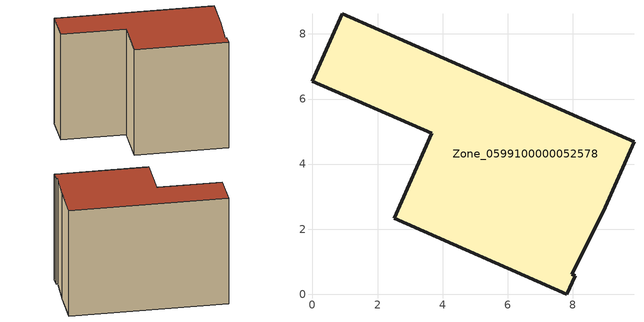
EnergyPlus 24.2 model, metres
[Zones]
Zone_0599100000052578
 floor ground (C_G): 2.51,2.34 3.66,4.94 0,6.55 0.91,8.62 9.88,4.68 8.94,2.53 7.97,0.61 8.07,0.57 7.82,0 z0
 wall outside (C_F): 3.66,4.94 2.51,2.34 7.82,0 8.07,0.57 7.97,0.61 8.94,2.53 9.88,4.68 0.91,8.62 0,6.55 3.66,4.94 z0:7.07
 roof outside (C_R): 8.07,0.57 7.97,0.61 8.94,2.53 9.88,4.68 0.91,8.62 0,6.55 3.66,4.94 2.51,2.34 7.82,0 z7.07
[BUILDING]
Pand.0599100000052578: North Axis=0; Terrain=City; Loads Convergence Tolerance Value=0.04; Temperature Convergence Tolerance Value=0.4; Solar Distribution=FullExterior; Maximum Number of Warmup Days=25; Minimum Number of Warmup Days=1
[Site:Location]
Rotterdam.The.Hague.AP_ZH_NLD Design_Conditions: Latitude=51.96; Longitude=4.45; Time Zone=1; Elevation=-4.5
[SITE:GROUNDTEMPERATURE:BUILDINGSURFACE]
18, 18, 18, 18, 18, 18, 18, 18, 18, 18, 18, 18
[MATERIAL] Thermal Absorptance=0.9; Solar Absorptance=0.7; Visible Absorptance=0.7
Name | Roughness | Thickness | Conductivity | Density | Specific Heat
G.TI.1946 | MediumSmooth | 0.15 | 1 | 540 | 1210
F.TI.1946 | Rough | 0.3 | 0.857143 | 1920 | 840
R.TI.1946 | MediumRough | 0.2 | 0.1 | 1500 | 1000
[CONSTRUCTION]
C_G: G.TI.1946
C_F: F.TI.1946
C_R: R.TI.1946
[ZONE]
Zone_0599100000052578: Type=1; Multiplier=1; Ceiling Height=Autocalculate; Volume=Autocalculate; Floor Area=autocalculate; Part of Total Floor Area=Yes
[ZONEINFILTRATION:DESIGNFLOWRATE]
Infil_Zone_0599100000052578: Zone or ZoneList or Space or SpaceList=Zone_0599100000052578; Schedule=AlwaysOn; Design Flow Rate Calculation Method=Flow/Area; Flow Rate per Floor Area=0.003; Constant Term Coefficient=1; Temperature Term Coefficient=0; Velocity Term Coefficient=0; Velocity Squared Term Coefficient=0
[HVACTEMPLATE:ZONE:IDEALLOADSAIRSYSTEM]
Zone_0599100000052578: Maximum Heating Supply Air Temperature=50; Minimum Cooling Supply Air Temperature=13; Maximum Heating Supply Air Humidity Ratio=0.0156; Minimum Cooling Supply Air Humidity Ratio=0.0077; Heating Limit=NoLimit; Cooling Limit=NoLimit; Dehumidification Control Type=ConstantSensibleHeatRatio; Cooling Sensible Heat Ratio=0.7; Dehumidification Setpoint=60; Humidification Control Type=None; Humidification Setpoint=30; Outdoor Air Method=None; Outdoor Air Flow Rate per Person=0.00944; Outdoor Air Flow Rate per Zone Floor Area=0; Outdoor Air Flow Rate per Zone=0; Demand Controlled Ventilation Type=None; Outdoor Air Economizer Type=NoEconomizer; Heat Recovery Type=None; Sensible Heat Recovery Effectiveness=0.7; Latent Heat Recovery Effectiveness=0.65
[ZONECONTROL:THERMOSTAT]
ThermostatControl_Zone_0599100000052578: Zone or ZoneList=Zone_0599100000052578; Control Type Schedule=DualSetpointControlType; Control 1=Thermostat_Zone_0599100000052578; Temperature Difference Between Cutout And Setpoint=0
[THERMOSTATSETPOINT:DUALSETPOINT]
Thermostat_Zone_0599100000052578: Heating Setpoint Temperature Schedule=HeatingSetpoint_Zone_0599100000052578; Cooling Setpoint Temperature Schedule=CoolingSetpoint_Zone_0599100000052578
[SCHEDULE:COMPACT]
HeatingSetpoint_Zone_0599100000052578: Through: 12/31, For: AllDays, Until: 24:00, 21
CoolingSetpoint_Zone_0599100000052578: Through: 12/31, For: AllDays, Until: 24:00, 24
DualSetpointControlType: Through: 12/31, For: AllDays, Until: 24:00, 4
AlwaysOn: Through: 12/31, For: AllDays, Until: 24:00, 1
